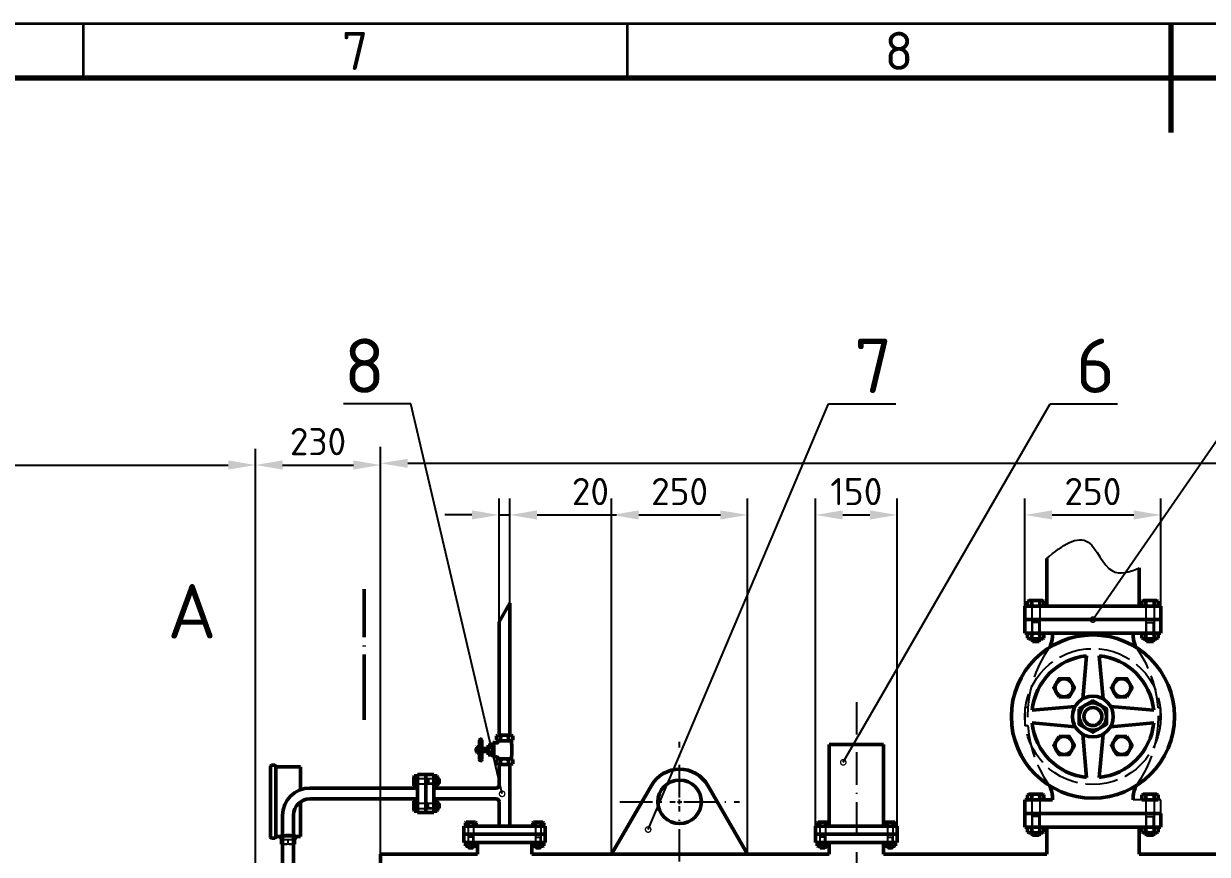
# Paper-space layout 'Layout1' of a CAD drawing. Header units: millimetres. Extents: x 198 to 1020, y 107 to 694.
# Drawn here: x 498.9 to 607.7, y 617.4 to 693.8 of the extents above; entities that cross this region are included whole.
import ezdxf
from ezdxf import colors
from ezdxf.entities.mleader import LeaderData, LeaderLine
from ezdxf.math import Vec2, Vec3

# ---------------------------------------------------------------- set-up
doc = ezdxf.new("R2010")
doc.units = ezdxf.units.MM
doc.header["$LTSCALE"] = 0.25
for name, pattern in [('ACAD_ISO02W100', [15, 12, -3]), ('ACAD_ISO04W100', [30, 24, -3, 0, -3]), ('ACAD_ISO10W100', [18, 12, -3, 0, -3])]:
    doc.linetypes.add(name, pattern=pattern)
for name, color, linetype, lineweight in [('CHU', 6, 'Continuous', 25), ('Chu cai', 90, 'Continuous', 25), ('Khung dam', 30, 'Continuous', 70), ('KHUNG MANH', 4, 'Continuous', 35), ('KICH THUOC', 1, 'Continuous', 25), ('manh', 130, 'Continuous', 25), ('NET 05', 130, 'Continuous', 50), ('NET CAT', 7, 'ACAD_ISO10W100', 50), ('NET DUT', 1, 'ACAD_ISO02W100', 25), ('NET MANH', 5, 'Continuous', 25), ('NET05', 7, 'Continuous', 50), ('TRUC', 3, 'ACAD_ISO10W100', 25)]:
    doc.layers.add(name, color=color, linetype=linetype, lineweight=lineweight)
doc.styles.add('ISO', font='isocpeur.ttf', dxfattribs={"height": 2.5})
doc.styles.add('style4', font='isocpeur.ttf', dxfattribs={"height": 5})
doc.dimstyles.new('DUONG KINH', dxfattribs={"dimtxt": 2.5, "dimasz": 2.5, "dimexe": 1.5, "dimexo": 0, "dimgap": 0.9, "dimtad": 1, "dimtoh": 1, "dimdec": 0, "dimlfac": 20, "dimzin": 0, "dimdsep": 46, "dimtxsty": 'ISO', "dimcen": 0.09, "dimadec": 0, "dimazin": 0, "dimtfac": 1, "dimtdec": 0, "dimtmove": 0, "dimatfit": 2, "dimfxl": 1, "dimtolj": 1, "dimtzin": 0, "dimarcsym": 0})

# ---------------------------------------------------------------- blocks, each defined once
blk = doc.blocks.new('*D454')
at = {"layer": 'KICH THUOC', "color": 0, "lineweight": -2, "transparency": 16777216}
for p, q in [((531.7, 617.4), (531.7, 654.85)), ((696.17, 614.47), (696.17, 654.85)), ((534.2, 653.35), (693.67, 653.35))]:
    blk.add_line(p, q, dxfattribs=at)
at = {"layer": 'KICH THUOC', "color": 0, "transparency": 16777216}
for points in [[(534.2, 653.76), (534.2, 652.93), (531.7, 653.35)], [(693.67, 653.76), (693.67, 652.93), (696.17, 653.35)]]:
    blk.add_solid(points, dxfattribs=at)
at = {"layer": 'KICH THUOC', "color": 0, "transparency": 16777216, "insert": (613.94, 655.5), "char_height": 2.5, "attachment_point": 5, "style": 'ISO'}
blk.add_mtext('\\A1;3289', dxfattribs=at)
blk = doc.blocks.new('*D455')
at = {"layer": 'KICH THUOC', "color": 0, "lineweight": -2, "transparency": 16777216}
for p, q in [((542.6, 638.76), (542.6, 650.1)), ((543.6, 640.5), (543.6, 650.1)), ((540.1, 648.6), (537.6, 648.6)), ((542.6, 648.6), (543.6, 648.6)), ((546.1, 648.6), (553.4, 648.6))]:
    blk.add_line(p, q, dxfattribs=at)
at = {"layer": 'KICH THUOC', "color": 0, "transparency": 16777216}
for points in [[(540.1, 649.02), (540.1, 648.18), (542.6, 648.6)], [(546.1, 649.02), (546.1, 648.18), (543.6, 648.6)]]:
    blk.add_solid(points, dxfattribs=at)
at = {"layer": 'KICH THUOC', "color": 0, "transparency": 16777216, "insert": (551, 650.75), "char_height": 2.5, "attachment_point": 5, "style": 'ISO'}
blk.add_mtext('\\A1;20', dxfattribs=at)
blk = doc.blocks.new('*D456')
at = {"layer": 'KICH THUOC', "color": 0, "lineweight": -2, "transparency": 16777216}
for p, q in [((552.95, 617.4), (552.95, 650.1)), ((565.45, 617.4), (565.45, 650.1)), ((555.45, 648.6), (562.95, 648.6))]:
    blk.add_line(p, q, dxfattribs=at)
at = {"layer": 'KICH THUOC', "color": 0, "transparency": 16777216}
for points in [[(555.45, 649.02), (555.45, 648.18), (552.95, 648.6)], [(562.95, 649.02), (562.95, 648.18), (565.45, 648.6)]]:
    blk.add_solid(points, dxfattribs=at)
at = {"layer": 'KICH THUOC', "color": 0, "transparency": 16777216, "insert": (559.2, 650.75), "char_height": 2.5, "attachment_point": 5, "style": 'ISO'}
blk.add_mtext('\\A1;250', dxfattribs=at)
blk = doc.blocks.new('*D457')
at = {"layer": 'KICH THUOC', "color": 0, "lineweight": -2, "transparency": 16777216}
for p, q in [((590.95, 640.23), (590.95, 650.1)), ((603.45, 640.23), (603.45, 650.1)), ((593.45, 648.6), (600.95, 648.6))]:
    blk.add_line(p, q, dxfattribs=at)
at = {"layer": 'KICH THUOC', "color": 0, "transparency": 16777216}
for points in [[(593.45, 649.02), (593.45, 648.18), (590.95, 648.6)], [(600.95, 649.02), (600.95, 648.18), (603.45, 648.6)]]:
    blk.add_solid(points, dxfattribs=at)
at = {"layer": 'KICH THUOC', "color": 0, "transparency": 16777216, "insert": (597.2, 650.75), "char_height": 2.5, "attachment_point": 5, "style": 'ISO'}
blk.add_mtext('\\A1;250', dxfattribs=at)
blk = doc.blocks.new('*D467')
at = {"layer": 'KICH THUOC', "color": 0, "lineweight": -2, "transparency": 16777216}
for p, q in [((520.2, 592.4), (520.2, 654.69)), ((531.7, 617.4), (531.7, 654.69)), ((522.7, 653.19), (529.2, 653.19))]:
    blk.add_line(p, q, dxfattribs=at)
at = {"layer": 'KICH THUOC', "color": 0, "transparency": 16777216}
for points in [[(522.7, 653.61), (522.7, 652.77), (520.2, 653.19)], [(529.2, 653.61), (529.2, 652.77), (531.7, 653.19)]]:
    blk.add_solid(points, dxfattribs=at)
at = {"layer": 'KICH THUOC', "color": 0, "transparency": 16777216, "insert": (525.95, 655.34), "char_height": 2.5, "attachment_point": 5, "style": 'ISO'}
blk.add_mtext('\\A1;230', dxfattribs=at)
blk = doc.blocks.new('*D468')
at = {"layer": 'KICH THUOC', "color": 0, "lineweight": -2, "transparency": 16777216}
for p, q in [((463.28, 562.32), (463.28, 654.69)), ((520.2, 639.58), (520.2, 654.69)), ((465.78, 653.19), (517.7, 653.19)), ((520.2, 592.4), (520.2, 639.45))]:
    blk.add_line(p, q, dxfattribs=at)
at = {"layer": 'KICH THUOC', "color": 0, "transparency": 16777216}
for points in [[(465.78, 653.61), (465.78, 652.77), (463.28, 653.19)], [(517.7, 653.61), (517.7, 652.77), (520.2, 653.19)]]:
    blk.add_solid(points, dxfattribs=at)
at = {"layer": 'KICH THUOC', "color": 0, "transparency": 16777216, "insert": (491.74, 655.34), "char_height": 2.5, "attachment_point": 5, "style": 'ISO'}
blk.add_mtext('\\A1;1138', dxfattribs=at)
blk = doc.blocks.new('*D483')
at = {"layer": 'KICH THUOC', "color": 0, "lineweight": -2, "transparency": 16777216}
for p, q in [((571.7, 620), (571.7, 650.1)), ((579.2, 620), (579.2, 650.1)), ((574.2, 648.6), (576.7, 648.6))]:
    blk.add_line(p, q, dxfattribs=at)
at = {"layer": 'KICH THUOC', "color": 0, "transparency": 16777216}
for points in [[(574.2, 649.02), (574.2, 648.18), (571.7, 648.6)], [(576.7, 649.02), (576.7, 648.18), (579.2, 648.6)]]:
    blk.add_solid(points, dxfattribs=at)
at = {"layer": 'KICH THUOC', "color": 0, "transparency": 16777216, "insert": (575.45, 650.75), "char_height": 2.5, "attachment_point": 5, "style": 'ISO'}
blk.add_mtext('\\A1;150', dxfattribs=at)
blk = doc.blocks.new('_DotSmall')
at = {"color": 0, "linetype": 'ByBlock', "const_width": 0.5}
blk.add_lwpolyline([(-0.0625, 0, 1), (0.0625, 0, 1)], format="xyb", close=True, dxfattribs=at)
blk = doc.blocks.new('*U223')
at = {"layer": 'Chu cai', "color": 0, "linetype": 'ACAD_ISO10W100', "transparency": 16777216}
for p, q in [((0, 0.4), (0, 5.5)), ((-5.5, 0), (-0.4, 0)), ((0.4, 0), (5.5, 0)), ((0, -5.5), (0, -0.4))]:
    blk.add_line(p, q, dxfattribs=at)
at = {"layer": 'Chu cai', "color": 0, "linetype": 'Continuous', "transparency": 16777216}
for p, q in [((-0.2, 0), (0.2, 0)), ((0, -0.2), (0, 0.2))]:
    blk.add_line(p, q, dxfattribs=at)

psp = doc.layouts.get("Layout1")

# ---------------------------------------------------------------- linework, layer by layer
for p, q in [((603.45122, 622.40017), (600.9183, 622.40017)), ((603.45122, 621.15017), (603.45122, 622.40017))]:
    psp.add_line(p, q)
at = {"layer": 'Khung dam'}
for p, q in [((604.36311, 693.7584), (604.36311, 683.7584)), ((1014.86311, 688.7584), (203.86311, 688.7584))]:
    psp.add_line(p, q, dxfattribs=at)
at = {"layer": 'KHUNG MANH'}
for p, q in [((1019.86311, 693.7584), (198.86311, 693.7584)), ((504.36311, 693.7584), (504.36311, 688.7584)), ((554.36311, 693.7584), (554.36311, 688.7584))]:
    psp.add_line(p, q, dxfattribs=at)
at = {"layer": 'manh'}
for p, q in [((591.63247, 636.97888), (591.63247, 637.20388)), ((592.26997, 636.97888), (592.26997, 637.20388)), ((602.13247, 636.97888), (602.13247, 637.20388)), ((602.76997, 636.97888), (602.76997, 637.20388)), ((540.48292, 627.12143), (540.56623, 627.12143)), ((540.48292, 626.88537), (540.56623, 626.88537)), ((537.10135, 624.3334), (536.95135, 624.3334)), ((537.10135, 623.9084), (536.95135, 623.9084)), ((537.10135, 622.0834), (536.95135, 622.0834)), ((537.10135, 621.6584), (536.95135, 621.6584)), ((591.63247, 619.15438), (591.63247, 619.37938)), ((592.26997, 619.15438), (592.26997, 619.37938)), ((602.13247, 619.15438), (602.13247, 619.37938)), ((602.76997, 619.15438), (602.76997, 619.37938)), ((539.78885, 617.9959), (539.78885, 618.1459)), ((540.21385, 617.9959), (540.21385, 618.1459)), ((545.98885, 617.9959), (545.98885, 618.1459)), ((546.41385, 617.9959), (546.41385, 618.1459)), ((572.13872, 617.9959), (572.13872, 618.1459)), ((572.56372, 617.9959), (572.56372, 618.1459)), ((578.33872, 617.9959), (578.33872, 618.1459)), ((578.76372, 617.9959), (578.76372, 618.1459))]:
    psp.add_line(p, q, dxfattribs=at)
at = {"layer": 'NET 05'}
for p, q in [((592.95122, 640.22888), (592.95122, 644.60219)), ((601.45122, 640.22888), (601.45122, 643.73557)), ((543.60135, 640.4959), (542.60135, 638.76385)), ((543.60135, 628.3534), (543.60135, 640.4959)), ((590.95122, 640.22888), (590.95122, 638.97888)), ((603.45122, 640.22888), (590.95122, 640.22888)), ((591.20122, 640.68532), (591.31266, 640.74966)), ((591.20122, 640.68532), (591.20122, 640.22466)), ((591.20122, 640.22466), (592.70122, 640.22466)), ((592.58978, 640.74966), (591.31266, 640.74966)), ((591.57622, 640.68532), (591.57622, 640.22466)), ((592.32622, 640.68532), (592.32622, 640.22466)), ((592.70122, 640.68532), (592.58978, 640.74966)), ((592.70122, 640.22466), (592.70122, 640.68532)), ((601.70122, 640.68532), (601.81266, 640.74966)), ((601.70122, 640.22466), (601.70122, 640.68532)), ((603.20122, 640.22466), (601.70122, 640.22466)), ((601.81266, 640.74966), (603.08978, 640.74966)), ((602.07622, 640.68532), (602.07622, 640.22466)), ((602.82622, 640.68532), (602.82622, 640.22466)), ((603.20122, 640.68532), (603.08978, 640.74966)), ((603.20122, 640.68532), (603.20122, 640.22466)), ((603.45122, 638.97888), (603.45122, 640.22888)), ((590.95122, 638.97888), (603.45122, 638.98309)), ((590.95122, 637.72888), (590.95122, 638.97888)), ((603.45122, 638.98309), (603.45122, 637.73309)), ((542.60135, 628.3534), (542.60135, 638.76385)), ((593.48415, 637.73309), (590.95122, 637.73309)), ((591.20122, 637.66454), (591.31266, 637.72888)), ((591.20122, 637.66454), (591.20122, 637.26822)), ((591.20122, 637.26822), (591.31266, 637.20388)), ((592.58978, 637.72888), (591.31266, 637.72888)), ((592.58978, 637.20388), (591.31266, 637.20388)), ((592.32622, 637.20388), (591.31266, 637.20388)), ((591.57622, 637.66454), (591.57622, 637.26822)), ((591.57622, 637.66454), (591.57622, 637.26822)), ((591.57622, 637.20388), (591.57622, 637.09138)), ((592.32622, 637.09138), (591.57622, 637.09138)), ((591.63247, 636.97888), (591.57622, 637.09138)), ((592.26997, 636.97888), (591.63247, 636.97888)), ((592.32622, 637.09138), (592.26997, 636.97888)), ((592.32622, 637.66454), (592.32622, 637.26822)), ((592.32622, 637.66454), (592.32622, 637.26822)), ((592.32622, 637.20388), (592.32622, 637.09138)), ((592.58978, 637.20388), (592.51372, 637.20388)), ((592.70122, 637.66454), (592.58978, 637.72888)), ((592.70122, 637.26822), (592.58978, 637.20388)), ((592.70122, 637.26822), (592.70122, 637.66454)), ((593.48415, 637.73309), (593.48415, 637.41313)), ((593.48415, 637.73309), (600.9183, 637.73309)), ((600.9183, 637.73309), (600.9183, 637.41313)), ((603.45122, 637.73309), (600.9183, 637.73309)), ((601.70122, 637.66454), (601.81266, 637.72888)), ((601.70122, 637.26822), (601.70122, 637.66454)), ((601.70122, 637.26822), (601.81266, 637.20388)), ((601.81266, 637.72888), (603.08978, 637.72888)), ((601.81266, 637.20388), (603.08978, 637.20388)), ((601.81266, 637.20388), (601.88872, 637.20388)), ((602.07622, 637.66454), (602.07622, 637.26822)), ((602.07622, 637.66454), (602.07622, 637.26822)), ((602.07622, 637.20388), (602.07622, 637.09138)), ((602.07622, 637.20388), (603.08978, 637.20388)), ((602.07622, 637.09138), (602.82622, 637.09138)), ((602.07622, 637.09138), (602.13247, 636.97888)), ((602.13247, 636.97888), (602.76997, 636.97888)), ((602.76997, 636.97888), (602.82622, 637.09138)), ((602.82622, 637.66454), (602.82622, 637.26822)), ((602.82622, 637.66454), (602.82622, 637.26822)), ((602.82622, 637.20388), (602.82622, 637.09138)), ((603.20122, 637.66454), (603.08978, 637.72888)), ((603.20122, 637.26822), (603.08978, 637.20388)), ((603.20122, 637.66454), (603.20122, 637.26822)), ((596.26372, 631.69043), (596.61107, 635.66059)), ((598.13872, 631.69043), (597.79138, 635.66059)), ((595.57743, 631.00413), (591.60727, 630.65679)), ((598.82502, 631.00413), (602.79518, 630.65679)), ((595.57743, 629.12913), (591.60727, 629.47647)), ((598.82502, 629.12913), (602.79518, 629.47647)), ((596.26372, 628.44283), (596.61107, 624.47267)), ((598.13872, 628.44283), (597.79138, 624.47267)), ((540.52457, 627.14226), (540.48292, 627.12143)), ((540.48292, 627.12143), (540.48292, 626.88537)), ((540.48292, 626.88537), (540.52457, 626.86454)), ((540.56623, 627.14226), (540.52457, 627.14226)), ((540.52457, 627.14226), (540.52457, 626.86454)), ((540.59005, 627.28111), (540.56623, 627.23985)), ((540.56623, 627.23985), (540.56623, 626.76695)), ((540.56623, 627.23985), (540.56623, 627.21168)), ((540.56623, 627.14226), (540.56623, 626.76695)), ((540.59005, 627.28111), (540.73681, 627.28111)), ((540.73681, 627.14226), (540.59005, 627.14226)), ((540.73681, 627.14226), (540.59005, 627.14226)), ((540.73681, 627.28111), (540.76063, 627.23985)), ((540.79797, 627.3469), (540.76063, 627.3469)), ((540.76063, 626.6599), (540.76063, 627.3469)), ((540.76063, 627.23985), (540.76063, 626.76695)), ((540.79797, 627.89886), (540.79797, 626.10794)), ((541.00705, 626.10794), (541.00705, 627.89886)), ((541.00705, 627.14226), (541.59327, 627.14226)), ((541.59327, 626.55536), (541.59327, 627.45144)), ((541.59327, 627.45144), (542.04131, 627.45144)), ((541.59327, 627.22742), (542.04131, 627.22742)), ((542.49402, 627.8284), (542.49402, 627.71416)), ((577.95122, 627.4959), (572.95122, 627.4959)), ((572.95122, 627.4959), (572.95122, 619.9959)), ((577.95122, 619.9959), (577.95122, 627.4959)), ((540.56623, 626.86454), (540.52457, 626.86454)), ((540.59005, 626.72568), (540.56623, 626.76695)), ((540.73681, 626.86454), (540.59005, 626.86454)), ((540.73681, 626.86454), (540.59005, 626.86454)), ((540.73681, 626.72568), (540.59005, 626.72568)), ((540.73681, 626.72568), (540.76063, 626.76695)), ((540.79797, 626.6599), (540.76063, 626.6599)), ((541.00705, 626.86454), (541.59327, 626.86454)), ((541.59327, 626.77938), (542.04131, 626.77938)), ((541.59327, 626.55536), (542.04131, 626.55536)), ((542.49402, 626.1784), (542.49402, 626.29263)), ((521.57622, 618.99691), (521.57622, 625.49691)), ((521.67622, 625.59691), (521.97622, 625.59691)), ((522.07622, 618.99691), (522.07622, 625.49691)), ((524.32622, 625.44691), (522.07622, 625.44691)), ((524.32622, 623.33777), (524.32622, 625.44691)), ((536.60135, 624.7459), (535.10135, 624.7459)), ((535.10135, 624.7459), (535.10135, 621.2459)), ((535.85135, 621.2459), (535.85135, 624.7459)), ((536.60135, 621.2459), (536.60135, 624.7459)), ((542.60135, 623.7459), (542.60135, 625.6534)), ((543.60135, 619.9959), (543.60135, 625.6534)), ((534.79424, 624.6209), (534.75135, 624.54661)), ((534.75135, 624.54661), (534.75135, 623.69519)), ((534.79424, 623.6209), (534.75135, 623.69519)), ((535.10135, 624.6209), (534.79424, 624.6209)), ((534.79424, 624.3709), (535.10135, 624.3709)), ((534.79424, 623.8709), (535.10135, 623.8709)), ((534.79424, 623.6209), (535.10135, 623.6209)), ((535.10135, 623.6209), (535.10135, 624.6209)), ((536.64424, 624.6209), (536.60135, 624.54661)), ((536.60135, 624.54661), (536.60135, 623.69519)), ((536.64424, 623.6209), (536.60135, 623.69519)), ((536.90846, 624.6209), (536.64424, 624.6209)), ((536.64424, 624.3709), (536.90846, 624.3709)), ((536.64424, 623.8709), (536.90846, 623.8709)), ((536.64424, 623.6209), (536.90846, 623.6209)), ((536.90846, 624.6209), (536.95135, 624.54661)), ((536.90846, 623.6209), (536.95135, 623.69519)), ((536.95135, 624.54661), (536.95135, 623.69519)), ((536.95135, 624.54661), (536.95135, 624.4959)), ((536.95135, 624.3709), (537.02635, 624.3709)), ((536.95135, 624.3334), (536.95135, 623.69519)), ((536.95135, 623.8709), (537.02635, 623.8709)), ((537.02635, 624.3709), (537.02635, 623.8709)), ((537.02635, 624.3709), (537.10135, 624.3334)), ((537.10135, 623.9084), (537.02635, 623.8709)), ((537.10135, 624.3334), (537.10135, 623.9084)), ((552.95122, 617.40438), (556.60315, 623.7297)), ((565.45122, 617.40438), (561.7993, 623.7297)), ((535.10135, 623.4959), (525.20122, 623.4959)), ((542.35135, 623.4959), (536.60135, 623.4959)), ((591.20122, 622.86083), (591.31266, 622.92517)), ((591.20122, 622.86083), (591.20122, 622.40017)), ((592.58978, 622.92517), (591.31266, 622.92517)), ((591.57622, 622.86083), (591.57622, 622.40017)), ((592.32622, 622.86083), (592.32622, 622.40017)), ((592.70122, 622.86083), (592.58978, 622.92517)), ((592.70122, 622.40017), (592.70122, 622.86083)), ((593.48415, 622.40017), (593.48415, 622.72013)), ((600.9183, 622.40017), (600.9183, 622.72013)), ((601.70122, 622.86083), (601.81266, 622.92517)), ((601.70122, 622.40017), (601.70122, 622.86083)), ((601.81266, 622.92517), (603.08978, 622.92517)), ((602.07622, 622.86083), (602.07622, 622.40017)), ((602.82622, 622.86083), (602.82622, 622.40017)), ((603.20122, 622.86083), (603.08978, 622.92517)), ((603.20122, 622.86083), (603.20122, 622.40017)), ((524.32622, 619.04691), (524.32622, 622.21425)), ((535.10135, 622.4959), (525.20122, 622.4959)), ((534.79424, 622.3709), (534.75135, 622.29661)), ((534.75135, 621.44519), (534.75135, 622.29661)), ((534.79424, 621.3709), (534.75135, 621.44519)), ((534.79424, 622.3709), (535.10135, 622.3709)), ((534.79424, 622.1209), (535.10135, 622.1209)), ((534.79424, 621.6209), (535.10135, 621.6209)), ((535.10135, 622.3709), (535.10135, 621.3709)), ((542.35135, 622.4959), (536.60135, 622.4959)), ((536.64424, 622.3709), (536.60135, 622.29661)), ((536.60135, 621.44519), (536.60135, 622.29661)), ((536.64424, 621.3709), (536.60135, 621.44519)), ((536.64424, 622.3709), (536.90846, 622.3709)), ((536.64424, 622.1209), (536.90846, 622.1209)), ((536.64424, 621.6209), (536.90846, 621.6209)), ((536.90846, 622.3709), (536.95135, 622.29661)), ((536.90846, 621.3709), (536.95135, 621.44519)), ((536.95135, 621.44519), (536.95135, 622.29661)), ((536.95135, 621.6584), (536.95135, 622.29661)), ((536.95135, 622.1209), (537.02635, 622.1209)), ((536.95135, 621.6209), (537.02635, 621.6209)), ((536.95135, 621.44519), (536.95135, 621.4959)), ((537.02635, 621.6209), (537.02635, 622.1209)), ((537.10135, 622.0834), (537.02635, 622.1209)), ((537.02635, 621.6209), (537.10135, 621.6584)), ((537.10135, 621.6584), (537.10135, 622.0834)), ((542.60135, 622.2459), (542.60135, 619.9959)), ((590.95122, 622.40438), (590.95122, 621.15438)), ((593.48415, 622.40017), (590.95122, 622.40017)), ((591.20122, 622.40017), (592.70122, 622.40017)), ((603.20122, 622.40017), (601.70122, 622.40017)), ((522.70122, 620.9959), (522.70122, 594.44035)), ((523.70122, 620.9959), (523.70122, 594.44035)), ((535.10135, 621.3709), (534.79424, 621.3709)), ((535.10135, 621.2459), (536.60135, 621.2459)), ((536.90846, 621.3709), (536.64424, 621.3709)), ((590.95122, 619.90438), (590.95122, 621.15438)), ((603.45122, 621.15438), (590.95122, 621.15438)), ((603.45122, 621.15438), (603.45122, 619.90438)), ((539.35135, 619.9959), (546.85135, 619.9959)), ((539.35135, 618.4959), (539.35135, 619.9959)), ((539.50135, 620.30301), (539.57564, 620.3459)), ((539.50135, 620.30301), (539.50135, 619.9959)), ((539.50135, 619.9959), (540.50135, 619.9959)), ((540.42706, 620.3459), (539.57564, 620.3459)), ((539.75135, 620.30301), (539.75135, 619.9959)), ((540.25135, 620.30301), (540.25135, 619.9959)), ((540.50135, 620.30301), (540.42706, 620.3459)), ((540.50135, 619.9959), (540.50135, 620.30301)), ((545.70135, 620.30301), (545.77564, 620.3459)), ((545.70135, 619.9959), (545.70135, 620.30301)), ((546.70135, 619.9959), (545.70135, 619.9959)), ((545.77564, 620.3459), (546.62706, 620.3459)), ((545.95135, 620.30301), (545.95135, 619.9959)), ((546.45135, 620.30301), (546.45135, 619.9959)), ((546.70135, 620.30301), (546.62706, 620.3459)), ((546.70135, 620.30301), (546.70135, 619.9959)), ((546.85135, 618.4959), (546.85135, 619.9959)), ((571.70122, 619.9959), (579.20122, 619.9959)), ((571.70122, 618.4959), (571.70122, 619.9959)), ((571.85122, 620.30301), (571.92552, 620.3459)), ((571.85122, 620.30301), (571.85122, 619.9959)), ((571.85122, 619.9959), (572.85122, 619.9959)), ((572.77693, 620.3459), (571.92552, 620.3459)), ((572.10122, 620.30301), (572.10122, 619.9959)), ((572.60122, 620.30301), (572.60122, 619.9959)), ((572.85122, 620.30301), (572.77693, 620.3459)), ((572.85122, 619.9959), (572.85122, 620.30301)), ((578.05122, 620.30301), (578.12552, 620.3459)), ((578.05122, 619.9959), (578.05122, 620.30301)), ((579.05122, 619.9959), (578.05122, 619.9959)), ((578.12552, 620.3459), (578.97693, 620.3459)), ((578.30122, 620.30301), (578.30122, 619.9959)), ((578.80122, 620.30301), (578.80122, 619.9959)), ((579.05122, 620.30301), (578.97693, 620.3459)), ((579.05122, 620.30301), (579.05122, 619.9959)), ((579.20122, 618.4959), (579.20122, 619.9959)), ((603.45122, 619.90438), (590.95122, 619.90438)), ((591.20122, 619.84004), (591.31266, 619.90438)), ((591.20122, 619.84004), (591.20122, 619.44372)), ((591.20122, 619.44372), (591.31266, 619.37938)), ((592.58978, 619.90438), (591.31266, 619.90438)), ((592.58978, 619.37938), (591.31266, 619.37938)), ((592.32622, 619.37938), (591.31266, 619.37938)), ((591.57622, 619.84004), (591.57622, 619.44372)), ((591.57622, 619.84004), (591.57622, 619.44372)), ((591.57622, 619.37938), (591.57622, 619.26688)), ((592.32622, 619.26688), (591.57622, 619.26688)), ((591.63247, 619.15438), (591.57622, 619.26688)), ((592.32622, 619.26688), (592.26997, 619.15438)), ((592.32622, 619.84004), (592.32622, 619.44372)), ((592.32622, 619.84004), (592.32622, 619.44372)), ((592.32622, 619.37938), (592.32622, 619.26688)), ((592.58978, 619.37938), (592.51372, 619.37938)), ((592.70122, 619.84004), (592.58978, 619.90438)), ((592.70122, 619.44372), (592.58978, 619.37938)), ((592.70122, 619.44372), (592.70122, 619.84004)), ((592.95122, 619.90438), (592.95122, 617.40438)), ((601.45122, 619.90438), (601.45122, 617.40438)), ((601.70122, 619.84004), (601.81266, 619.90438)), ((601.70122, 619.44372), (601.70122, 619.84004)), ((601.70122, 619.44372), (601.81266, 619.37938)), ((601.81266, 619.90438), (603.08978, 619.90438)), ((601.81266, 619.37938), (603.08978, 619.37938)), ((601.81266, 619.37938), (601.88872, 619.37938)), ((602.07622, 619.84004), (602.07622, 619.44372)), ((602.07622, 619.84004), (602.07622, 619.44372)), ((602.07622, 619.37938), (602.07622, 619.26688)), ((602.07622, 619.37938), (603.08978, 619.37938)), ((602.07622, 619.26688), (602.82622, 619.26688)), ((602.07622, 619.26688), (602.13247, 619.15438)), ((602.76997, 619.15438), (602.82622, 619.26688)), ((602.82622, 619.84004), (602.82622, 619.44372)), ((602.82622, 619.84004), (602.82622, 619.44372)), ((602.82622, 619.37938), (602.82622, 619.26688)), ((603.20122, 619.84004), (603.08978, 619.90438)), ((603.20122, 619.44372), (603.08978, 619.37938)), ((603.20122, 619.84004), (603.20122, 619.44372)), ((521.67622, 618.89691), (521.97622, 618.89691)), ((522.70122, 619.04691), (522.07622, 619.04691)), ((522.60122, 618.74691), (522.42802, 619.04691)), ((522.60122, 618.32691), (522.60122, 618.74691)), ((522.70122, 618.74691), (522.60122, 618.74691)), ((522.70122, 618.32691), (522.60122, 618.32691)), ((524.32622, 619.04691), (523.70122, 619.04691)), ((523.80122, 618.74691), (523.70122, 618.74691)), ((523.80122, 618.32691), (523.70122, 618.32691)), ((523.80122, 618.74691), (523.97443, 619.04691)), ((523.80122, 618.32691), (523.80122, 618.74691)), ((539.35135, 619.2459), (546.85135, 619.2459)), ((539.35135, 618.4959), (546.85135, 618.4959)), ((539.50135, 618.45301), (539.57564, 618.4959)), ((539.50135, 618.45301), (539.50135, 618.18879)), ((539.50135, 618.18879), (539.57564, 618.1459)), ((540.42706, 618.4959), (539.57564, 618.4959)), ((539.75135, 618.45301), (539.75135, 618.18879)), ((540.25135, 618.45301), (540.25135, 618.18879)), ((540.50135, 618.45301), (540.42706, 618.4959)), ((540.50135, 618.18879), (540.42706, 618.1459)), ((540.50135, 618.18879), (540.50135, 618.45301)), ((540.60135, 618.4959), (540.60135, 617.40438)), ((545.60135, 618.4959), (545.60135, 617.40438)), ((545.70135, 618.45301), (545.77564, 618.4959)), ((545.70135, 618.18879), (545.70135, 618.45301)), ((545.70135, 618.18879), (545.77564, 618.1459)), ((545.77564, 618.4959), (546.62706, 618.4959)), ((545.95135, 618.45301), (545.95135, 618.18879)), ((546.45135, 618.45301), (546.45135, 618.18879)), ((546.70135, 618.45301), (546.62706, 618.4959)), ((546.70135, 618.18879), (546.62706, 618.1459)), ((546.70135, 618.45301), (546.70135, 618.18879)), ((571.70122, 619.2459), (579.20122, 619.2459)), ((571.70122, 618.4959), (579.20122, 618.4959)), ((571.85122, 618.45301), (571.92552, 618.4959)), ((571.85122, 618.45301), (571.85122, 618.18879)), ((571.85122, 618.18879), (571.92552, 618.1459)), ((572.77693, 618.4959), (571.92552, 618.4959)), ((572.10122, 618.45301), (572.10122, 618.18879)), ((572.60122, 618.45301), (572.60122, 618.18879)), ((572.85122, 618.45301), (572.77693, 618.4959)), ((572.85122, 618.18879), (572.77693, 618.1459)), ((572.85122, 618.18879), (572.85122, 618.45301)), ((572.95122, 618.4959), (572.95122, 617.40438)), ((577.95122, 617.40438), (577.95122, 618.4959)), ((578.05122, 618.45301), (578.12552, 618.4959)), ((578.05122, 618.18879), (578.05122, 618.45301)), ((578.05122, 618.18879), (578.12552, 618.1459)), ((578.12552, 618.4959), (578.97693, 618.4959)), ((578.30122, 618.45301), (578.30122, 618.18879)), ((578.80122, 618.45301), (578.80122, 618.18879)), ((579.05122, 618.45301), (578.97693, 618.4959)), ((579.05122, 618.18879), (578.97693, 618.1459)), ((579.05122, 618.45301), (579.05122, 618.18879)), ((592.26997, 619.15438), (591.63247, 619.15438)), ((602.13247, 619.15438), (602.76997, 619.15438)), ((540.60135, 617.40438), (531.70122, 617.40438)), ((531.70122, 617.40438), (531.70122, 527.40438)), ((540.42706, 618.1459), (539.57564, 618.1459)), ((540.21385, 618.1459), (539.57564, 618.1459)), ((539.75135, 618.1459), (539.75135, 618.0709)), ((540.25135, 618.0709), (539.75135, 618.0709)), ((539.78885, 617.9959), (539.75135, 618.0709)), ((540.21385, 617.9959), (539.78885, 617.9959)), ((540.25135, 618.0709), (540.21385, 617.9959)), ((540.25135, 618.1459), (540.25135, 618.0709)), ((540.42706, 618.1459), (540.37635, 618.1459)), ((572.95122, 617.40438), (545.60135, 617.40438)), ((545.77564, 618.1459), (546.62706, 618.1459)), ((545.77564, 618.1459), (545.82635, 618.1459)), ((545.95135, 618.1459), (545.95135, 618.0709)), ((545.95135, 618.0709), (546.45135, 618.0709)), ((545.95135, 618.0709), (545.98885, 617.9959)), ((545.98885, 618.1459), (546.62706, 618.1459)), ((545.98885, 617.9959), (546.41385, 617.9959)), ((546.41385, 617.9959), (546.45135, 618.0709)), ((546.45135, 618.1459), (546.45135, 618.0709)), ((572.77693, 618.1459), (571.92552, 618.1459)), ((572.56372, 618.1459), (571.92552, 618.1459)), ((572.10122, 618.1459), (572.10122, 618.0709)), ((572.60122, 618.0709), (572.10122, 618.0709)), ((572.13872, 617.9959), (572.10122, 618.0709)), ((572.56372, 617.9959), (572.13872, 617.9959)), ((572.60122, 618.0709), (572.56372, 617.9959)), ((572.60122, 618.1459), (572.60122, 618.0709)), ((572.77693, 618.1459), (572.72622, 618.1459)), ((577.95122, 617.40438), (592.95122, 617.40438)), ((578.12552, 618.1459), (578.97693, 618.1459)), ((578.12552, 618.1459), (578.17622, 618.1459)), ((578.30122, 618.1459), (578.30122, 618.0709)), ((578.30122, 618.0709), (578.80122, 618.0709)), ((578.30122, 618.0709), (578.33872, 617.9959)), ((578.33872, 618.1459), (578.97693, 618.1459)), ((578.33872, 617.9959), (578.76372, 617.9959)), ((578.76372, 617.9959), (578.80122, 618.0709)), ((578.80122, 618.1459), (578.80122, 618.0709)), ((601.45122, 617.40438), (616.45122, 617.40438))]:
    psp.add_line(p, q, dxfattribs=at)
psp.add_lwpolyline([(530.20122, 639.51296, 0, 1.875, 0), (526.45122, 639.51296, 0, 0, 0), (516.70122, 639.51296, 0, 0, 0)], format="xyseb", dxfattribs=at)
for points in [[(594.07326, 631.89328), (593.59695, 632.71828), (594.07326, 633.54328), (595.02589, 633.54328), (595.5022, 632.71828), (595.02589, 631.89328)], [(600.32919, 631.89328), (600.8055, 632.71828), (600.32919, 633.54328), (599.37656, 633.54328), (598.90025, 632.71828), (599.37656, 631.89328)], [(595.95122, 630.78832), (595.95122, 629.34494), (597.20122, 628.62325), (598.45122, 629.34494), (598.45122, 630.78832), (597.20122, 631.51001)], [(594.07326, 628.23998), (593.59695, 627.41498), (594.07326, 626.58998), (595.02589, 626.58998), (595.5022, 627.41498), (595.02589, 628.23998)], [(600.32919, 628.23998), (600.8055, 627.41498), (600.32919, 626.58998), (599.37656, 626.58998), (598.90025, 627.41498), (599.37656, 628.23998)]]:
    psp.add_lwpolyline(points, close=True, dxfattribs=at)
for centre, radius in [((597.20122, 630.06663), 7.5), ((594.54957, 632.71828), 0.82815), ((599.85287, 632.71828), 0.82815), ((597.20122, 630.06663), 1.875), ((597.20122, 630.06663), 1.25), ((597.20122, 630.06663), 0.825), ((594.54957, 627.41498), 0.82815), ((599.85287, 627.41498), 0.82815), ((559.20122, 622.2297), 2)]:
    psp.add_circle(centre, radius, dxfattribs=at)
for centre, radius, start, end in [((591.38872, 640.44429), 0.30538, 52.1211205, 90), ((591.95122, 639.62466), 1.125, 70.5287794, 109.4712206), ((592.51372, 640.44429), 0.30538, 90, 127.8788795), ((601.88872, 640.44429), 0.30538, 52.1211205, 90), ((602.45122, 639.62466), 1.125, 70.5287794, 109.4712206), ((603.01372, 640.44429), 0.30538, 90, 127.8788795), ((591.38872, 637.4235), 0.30538, 52.1211205, 90), ((591.38872, 637.50926), 0.30538, 270, 307.8788795), ((591.95122, 636.60388), 1.125, 70.5287794, 109.4712206), ((591.95122, 638.32888), 1.125, 250.5287794, 289.4712206), ((592.51372, 637.4235), 0.30538, 90, 127.8788795), ((592.51372, 637.50926), 0.30538, 232.1211205, 270), ((591.62561, 637.41313), 1.85854, 326.9581845, 0), ((602.77683, 637.41313), 1.85854, 180, 213.0418155), ((601.88872, 637.4235), 0.30538, 52.1211205, 90), ((601.88872, 637.50926), 0.30538, 270, 307.8788795), ((602.45122, 636.60388), 1.125, 70.5287794, 109.4712206), ((602.45122, 638.32888), 1.125, 250.5287794, 289.4712206), ((603.01372, 637.4235), 0.30538, 90, 127.8788795), ((603.01372, 637.50926), 0.30538, 232.1211205, 270), ((597.20122, 630.06663), 5.625, 96.0223646, 173.9776354), ((597.20122, 630.06663), 5.625, 6.0223646, 83.9776354), ((597.20122, 630.06663), 5.625, 186.0223646, 263.9776354), ((597.20122, 630.06663), 5.625, 276.0223646, 353.9776354), ((540.90251, 627.89886), 0.10454, 0, 180), ((540.67931, 627.21168), 0.11308, 180, 217.8788795), ((540.9828, 627.0034), 0.41657, 160.5287794, 199.4712206), ((540.64755, 627.21168), 0.11308, 322.1211205, 0), ((540.34406, 627.0034), 0.41657, 340.5287794, 19.4712206), ((540.67931, 626.79511), 0.11308, 142.1211205, 180), ((540.64755, 626.79511), 0.11308, 0, 37.8788795), ((540.90251, 626.10794), 0.10454, 180, 0), ((521.67622, 625.49691), 0.1, 90, 180), ((521.97622, 625.49691), 0.1, 0, 90), ((559.20122, 622.2297), 3, 30, 150), ((534.95494, 624.4959), 0.20358, 180, 217.8788795), ((535.50135, 624.1209), 0.75, 160.5287794, 199.4712206), ((534.95494, 623.7459), 0.20358, 142.1211205, 180), ((536.80494, 624.4959), 0.20358, 180, 217.8788795), ((537.35135, 624.1209), 0.75, 160.5287794, 199.4712206), ((536.80494, 623.7459), 0.20358, 142.1211205, 180), ((536.74777, 624.4959), 0.20358, 322.1211205, 0), ((536.20135, 624.1209), 0.75, 340.5287794, 19.4712206), ((536.74777, 623.7459), 0.20358, 0, 37.8788795), ((542.35135, 623.7459), 0.25, 270, 0), ((591.62561, 622.72013), 1.85854, 0, 33.0418155), ((602.77683, 622.72013), 1.85854, 146.9581845, 180), ((525.20122, 620.9959), 2.5, 90, 180), ((591.38872, 622.61979), 0.30538, 52.1211205, 90), ((591.95122, 621.80017), 1.125, 70.5287794, 109.4712206), ((592.51372, 622.61979), 0.30538, 90, 127.8788795), ((601.88872, 622.61979), 0.30538, 52.1211205, 90), ((602.45122, 621.80017), 1.125, 70.5287794, 109.4712206), ((603.01372, 622.61979), 0.30538, 90, 127.8788795), ((525.20122, 620.9959), 1.5, 90, 180), ((534.95494, 622.2459), 0.20358, 180, 217.8788795), ((535.50135, 621.8709), 0.75, 160.5287794, 199.4712206), ((534.95494, 621.4959), 0.20358, 142.1211205, 180), ((536.80494, 622.2459), 0.20358, 180, 217.8788795), ((537.35135, 621.8709), 0.75, 160.5287794, 199.4712206), ((536.80494, 621.4959), 0.20358, 142.1211205, 180), ((536.74777, 622.2459), 0.20358, 322.1211205, 0), ((536.20135, 621.8709), 0.75, 340.5287794, 19.4712206), ((536.74777, 621.4959), 0.20358, 0, 37.8788795), ((542.35135, 622.2459), 0.25, 0, 90), ((539.62635, 620.14231), 0.20358, 52.1211205, 90), ((540.00135, 619.5959), 0.75, 70.5287794, 109.4712206), ((540.37635, 620.14231), 0.20358, 90, 127.8788795), ((545.82635, 620.14231), 0.20358, 52.1211205, 90), ((546.20135, 619.5959), 0.75, 70.5287794, 109.4712206), ((546.57635, 620.14231), 0.20358, 90, 127.8788795), ((571.97622, 620.14231), 0.20358, 52.1211205, 90), ((572.35122, 619.5959), 0.75, 70.5287794, 109.4712206), ((572.72622, 620.14231), 0.20358, 90, 127.8788795), ((578.17622, 620.14231), 0.20358, 52.1211205, 90), ((578.55122, 619.5959), 0.75, 70.5287794, 109.4712206), ((578.92622, 620.14231), 0.20358, 90, 127.8788795), ((591.38872, 619.599), 0.30538, 52.1211205, 90), ((591.38872, 619.68476), 0.30538, 270, 307.8788795), ((591.95122, 618.77938), 1.125, 70.5287794, 109.4712206), ((591.95122, 620.50438), 1.125, 250.5287794, 289.4712206), ((592.51372, 619.599), 0.30538, 90, 127.8788795), ((592.51372, 619.68476), 0.30538, 232.1211205, 270), ((601.88872, 619.599), 0.30538, 52.1211205, 90), ((601.88872, 619.68476), 0.30538, 270, 307.8788795), ((602.45122, 618.77938), 1.125, 70.5287794, 109.4712206), ((602.45122, 620.50438), 1.125, 250.5287794, 289.4712206), ((603.01372, 619.599), 0.30538, 90, 127.8788795), ((603.01372, 619.68476), 0.30538, 232.1211205, 270), ((521.67622, 618.99691), 0.1, 180, 270), ((521.97622, 618.99691), 0.1, 270, 0), ((523.20122, 617.08324), 2.11042, 103.7048375, 111.4922741), ((522.90122, 617.84691), 0.9, 102.8395884, 109.4712206), ((522.90122, 619.22691), 0.9, 250.5287794, 257.1604116), ((523.20122, 617.08324), 2.11042, 68.5077259, 76.2951625), ((523.50122, 617.84691), 0.9, 70.5287794, 77.1604116), ((523.50122, 619.22691), 0.9, 282.8395884, 289.4712206), ((539.62635, 618.29231), 0.20358, 52.1211205, 90), ((539.62635, 618.34948), 0.20358, 270, 307.8788795), ((540.00135, 617.7459), 0.75, 70.5287794, 109.4712206), ((540.00135, 618.8959), 0.75, 250.5287794, 289.4712206), ((540.37635, 618.29231), 0.20358, 90, 127.8788795), ((540.37635, 618.34948), 0.20358, 232.1211205, 270), ((545.82635, 618.29231), 0.20358, 52.1211205, 90), ((545.82635, 618.34948), 0.20358, 270, 307.8788795), ((546.20135, 617.7459), 0.75, 70.5287794, 109.4712206), ((546.20135, 618.8959), 0.75, 250.5287794, 289.4712206), ((546.57635, 618.29231), 0.20358, 90, 127.8788795), ((546.57635, 618.34948), 0.20358, 232.1211205, 270), ((571.97622, 618.29231), 0.20358, 52.1211205, 90), ((571.97622, 618.34948), 0.20358, 270, 307.8788795), ((572.35122, 617.7459), 0.75, 70.5287794, 109.4712206), ((572.35122, 618.8959), 0.75, 250.5287794, 289.4712206), ((572.72622, 618.29231), 0.20358, 90, 127.8788795), ((572.72622, 618.34948), 0.20358, 232.1211205, 270), ((578.17622, 618.29231), 0.20358, 52.1211205, 90), ((578.17622, 618.34948), 0.20358, 270, 307.8788795), ((578.55122, 617.7459), 0.75, 70.5287794, 109.4712206), ((578.55122, 618.8959), 0.75, 250.5287794, 289.4712206), ((578.92622, 618.29231), 0.20358, 90, 127.8788795), ((578.92622, 618.34948), 0.20358, 232.1211205, 270)]:
    psp.add_arc(centre, radius, start, end, dxfattribs=at)
at = {"layer": 'NET CAT', "linetype": 'ACAD_ISO04W100'}
psp.add_line((530.20122, 629.76296), (530.20122, 641.76296), dxfattribs=at)
at = {"layer": 'NET DUT'}
for p, q in [((591.57622, 640.22466), (591.57622, 637.72888)), ((592.32622, 640.22466), (592.32622, 637.72888)), ((602.07622, 640.22466), (602.07622, 637.72888)), ((602.82622, 640.22466), (602.82622, 637.72888)), ((592.32622, 638.71685), (591.57622, 638.71685)), ((591.63247, 637.72888), (591.63247, 638.71685)), ((592.26997, 637.72888), (592.26997, 638.71685)), ((602.07622, 638.71685), (602.82622, 638.71685)), ((602.13247, 637.72888), (602.13247, 638.71685)), ((602.76997, 637.72888), (602.76997, 638.71685)), ((590.97513, 629.23029), (590.97513, 630.90297)), ((591.20744, 630.90297), (590.97513, 630.90297)), ((603.195, 630.90297), (603.42732, 630.90297)), ((603.42732, 629.23029), (603.42732, 630.90297)), ((591.20744, 629.23029), (590.97513, 629.23029)), ((603.195, 629.23029), (603.42732, 629.23029)), ((535.10135, 624.3709), (536.60135, 624.3709)), ((535.10135, 623.8709), (536.60135, 623.8709)), ((536.10135, 624.3709), (536.10135, 623.8709)), ((536.60135, 624.3334), (536.10135, 624.3334)), ((536.60135, 623.9084), (536.10135, 623.9084)), ((535.10135, 622.1209), (536.60135, 622.1209)), ((535.10135, 621.6209), (536.60135, 621.6209)), ((536.10135, 621.6209), (536.10135, 622.1209)), ((536.60135, 622.0834), (536.10135, 622.0834)), ((536.60135, 621.6584), (536.10135, 621.6584)), ((591.57622, 622.40017), (591.57622, 619.90438)), ((592.32622, 622.40017), (592.32622, 619.90438)), ((602.07622, 622.40017), (602.07622, 619.90438)), ((602.82622, 622.40017), (602.82622, 619.90438)), ((592.32622, 620.89236), (591.57622, 620.89236)), ((591.63247, 619.90438), (591.63247, 620.89236)), ((592.26997, 619.90438), (592.26997, 620.89236)), ((602.07622, 620.89236), (602.82622, 620.89236)), ((602.13247, 619.90438), (602.13247, 620.89236)), ((602.76997, 619.90438), (602.76997, 620.89236)), ((539.75135, 619.9959), (539.75135, 618.4959)), ((540.25135, 619.9959), (540.25135, 618.4959)), ((545.95135, 619.9959), (545.95135, 618.4959)), ((546.45135, 619.9959), (546.45135, 618.4959)), ((572.10122, 619.9959), (572.10122, 618.4959)), ((572.60122, 619.9959), (572.60122, 618.4959)), ((578.30122, 619.9959), (578.30122, 618.4959)), ((578.80122, 619.9959), (578.80122, 618.4959)), ((522.70122, 619.04691), (523.70122, 619.04691)), ((522.70122, 619.04691), (523.70122, 619.04691)), ((523.20122, 618.74691), (522.70122, 618.74691)), ((523.20122, 618.32691), (522.70122, 618.32691)), ((523.70122, 618.74691), (523.20122, 618.74691)), ((523.20122, 618.37838), (523.20122, 618.69544)), ((523.70122, 618.32691), (523.20122, 618.32691)), ((540.25135, 618.9959), (539.75135, 618.9959)), ((539.78885, 618.4959), (539.78885, 618.9959)), ((540.21385, 618.4959), (540.21385, 618.9959)), ((545.95135, 618.9959), (546.45135, 618.9959)), ((545.98885, 618.4959), (545.98885, 618.9959)), ((546.41385, 618.4959), (546.41385, 618.9959)), ((572.60122, 618.9959), (572.10122, 618.9959)), ((572.13872, 618.4959), (572.13872, 618.9959)), ((572.56372, 618.4959), (572.56372, 618.9959)), ((578.30122, 618.9959), (578.80122, 618.9959)), ((578.33872, 618.4959), (578.33872, 618.9959)), ((578.76372, 618.4959), (578.76372, 618.9959))]:
    psp.add_line(p, q, dxfattribs=at)
for radius in [6.25, 0.775]:
    psp.add_circle((597.20122, 630.06663), radius, dxfattribs=at)
for centre, radius, start, end in [((602.16048, 630.06663), 10.98492, 145.1099884, 214.8900116), ((591.62561, 637.41313), 1.85854, 325.1099884, 326.9581845), ((602.77683, 637.41313), 1.85854, 213.0418155, 214.8900116), ((592.24197, 630.06663), 10.98492, 325.1099884, 34.8900116), ((591.62561, 622.72013), 1.85854, 33.0418155, 34.8900116), ((602.77683, 622.72013), 1.85854, 145.1099884, 146.9581845), ((523.20122, 617.08324), 2.11042, 76.2951625, 103.7048375), ((522.90122, 617.84691), 0.9, 70.5287794, 102.8395884), ((522.90122, 619.22691), 0.9, 257.1604116, 289.4712206), ((523.50122, 617.84691), 0.9, 77.1604116, 109.4712206), ((523.50122, 619.22691), 0.9, 250.5287794, 282.8395884)]:
    psp.add_arc(centre, radius, start, end, dxfattribs=at)
at = {"layer": 'NET MANH'}
psp.add_open_spline([(592.95122, 644.60219), (594.39911, 645.81158), (596.9024, 647.55538), (598.49058, 642.73927), (600.5354, 643.3448), (601.45122, 643.73557)], degree=3, knots=[14.796867781, 14.796867781, 14.796867781, 14.796867781, 100.894745782, 169.993530617, 221.415220768, 221.415220768, 221.415220768, 221.415220768], dxfattribs=at)
at = {"layer": 'NET05'}
for p, q in [((542.35135, 628.28906), (542.46279, 628.3534)), ((542.35135, 627.89274), (542.35135, 628.28906)), ((542.46279, 628.3534), (543.73991, 628.3534)), ((542.72635, 628.28906), (542.72635, 627.89274)), ((543.47635, 628.28906), (543.47635, 627.89274)), ((543.85135, 628.28906), (543.73991, 628.3534)), ((543.85135, 627.89274), (543.85135, 628.28906)), ((542.04131, 626.32432), (542.04131, 627.68247)), ((542.04131, 627.68247), (542.12276, 627.68247)), ((542.12276, 626.32432), (542.12276, 627.68247)), ((542.12276, 627.64626), (542.42612, 627.64626)), ((542.35135, 627.89274), (542.46279, 627.8284)), ((542.46279, 627.8284), (542.53861, 627.82826)), ((542.46279, 627.8284), (543.73991, 627.8284)), ((543.85135, 627.89274), (543.73991, 627.8284)), ((542.04131, 626.32432), (542.12276, 626.32432)), ((542.12276, 626.36054), (542.42612, 626.36054)), ((542.35135, 626.11406), (542.46279, 626.1784)), ((542.35135, 626.11406), (542.35135, 625.71774)), ((542.46279, 626.1784), (543.73991, 626.1784)), ((542.72635, 625.71774), (542.72635, 626.11406)), ((543.47635, 625.71774), (543.47635, 626.11406)), ((543.85135, 626.11406), (543.73991, 626.1784)), ((543.85135, 626.11406), (543.85135, 625.71774)), ((542.35135, 625.71774), (542.46279, 625.6534)), ((542.46279, 625.6534), (543.73991, 625.6534)), ((543.85135, 625.71774), (543.73991, 625.6534))]:
    psp.add_line(p, q, dxfattribs=at)
for centre, radius, start, end in [((542.54818, 628.0752), 0.27836, 50.2011509, 91.9199696), ((543.10135, 627.2284), 1.125, 70.5287794, 109.4712206), ((543.65452, 628.0752), 0.27836, 88.0800304, 129.7988491), ((542.42612, 627.71416), 0.06791, 270, 0), ((542.54762, 628.10759), 0.27948, 268.1532686, 309.7564379), ((542.54818, 628.1066), 0.27836, 268.0800304, 309.7988491), ((543.10135, 628.9534), 1.125, 250.5287794, 289.4712206), ((543.65452, 628.1066), 0.27836, 230.2011509, 271.9199696), ((539.25751, 627.00304), 4.52704, 349.5044618, 10.5047871), ((542.42612, 626.29263), 0.06791, 0, 90), ((542.54818, 625.9002), 0.27836, 50.2011509, 91.9199696), ((543.10135, 625.0534), 1.125, 70.5287794, 109.4712206), ((543.65452, 625.9002), 0.27836, 88.0800304, 129.7988491), ((542.54818, 625.9316), 0.27836, 268.0800304, 309.7988491), ((543.10135, 626.7784), 1.125, 250.5287794, 289.4712206), ((543.65452, 625.9316), 0.27836, 230.2011509, 271.9199696)]:
    psp.add_arc(centre, radius, start, end, dxfattribs=at)
at = {"layer": 'TRUC'}
psp.add_line((575.45122, 631.40438), (575.45122, 614.3351), dxfattribs=at)

# ---------------------------------------------------------------- block references
at = {"layer": 'Chu cai', "linetype": 'ACAD_ISO10W100'}
psp.add_blockref('*U223', (559.20122, 622.2297), dxfattribs=at)

# ---------------------------------------------------------------- texts
at = {"insert": (512.11299, 637.23875), "char_height": 5, "attachment_point": 7, "style": 'style4'}
psp.add_mtext_dynamic_manual_height_columns('{\\C6;A}', width=4.80585, gutter_width=9.375, heights=[0], dxfattribs=at)
at = {"layer": 'CHU', "char_height": 3.5, "attachment_point": 5, "style": 'ISO'}
for s, insert in [('7', (529.36311, 691.2584)), ('8', (579.36311, 691.2584))]:
    psp.add_mtext_dynamic_manual_height_columns(s, width=50, gutter_width=25, heights=[0], dxfattribs=dict(at, insert=insert))

# ---------------------------------------------------------------- dimensions: what is measured, and where the dimension line sits
at = {"layer": 'KICH THUOC'}
for base, p1, p2, picture, middle in [((520.20122, 653.19079), (463.28181, 562.32074), (520.20122, 592.40438), '*D468', (491.74152, 653.19079)), ((531.70122, 653.19079), (520.20122, 592.40438), (531.70122, 617.40438), '*D467', (525.95122, 653.19079)), ((696.17466, 653.34704), (531.70122, 617.40438), (696.17466, 614.46731), '*D454', (613.93794, 653.34704)), ((542.60135, 648.60074), (543.60135, 640.4959), (542.60135, 638.76385), '*D455', (551.00135, 648.60074)), ((565.45122, 648.60074), (552.95122, 617.40438), (565.45122, 617.40438), '*D456', (559.20122, 648.60074)), ((603.45122, 648.60074), (590.95122, 640.22888), (603.45122, 640.22888), '*D457', (597.20122, 648.60074))]:
    dim = psp.add_linear_dim(base=base, p1=p1, p2=p2, dimstyle='DUONG KINH', dxfattribs=at)
    dim.commit()
    dim.dimension.update_dxf_attribs({"geometry": picture, "text_midpoint": middle, "dimtype": 160})
dim = psp.add_linear_dim(base=(579.20122, 648.60074), p1=(571.70122, 619.9959), p2=(579.20122, 619.9959), dimstyle='DUONG KINH', dxfattribs=at)
dim.commit()
dim.dimension.update_dxf_attribs({"geometry": '*D483', "text_midpoint": (575.45122, 650.75074)})

# ---------------------------------------------------------------- leaders
at = {"layer": 'Chu cai'}
ml = psp.add_multileader_mtext('Standard', dxfattribs=at)
ml.set_content('8', color=256, style='style4')
ml.set_leader_properties()
ml.set_arrow_properties(name='DOTSMALL')
ml.build(insert=Vec2(0, 0))
ml.multileader.update_dxf_attribs({"text_left_attachment_type": 6, "text_right_attachment_type": 6, "dogleg_length": 0.36, "arrow_head_size": 1})
ctx = ml.context
ctx.base_point, ctx.char_height, ctx.arrow_head_size, ctx.plane_origin = Vec3(527.61339, 658.81284), 5, 1, Vec3(542.52813, 623.56912)
ctx.left_attachment, ctx.right_attachment, ctx.text_align_type = 6, 6, 2
notes = []
notes.append((ctx, [(1, (1, 1, 0), (534.47339, 658.81284), (-1, 0), 0.36, [(0, [(542.87773, 622.96358)], 0, [])])]))
ctx.mtext.insert, ctx.mtext.alignment, ctx.mtext.flow_direction = Vec3(532.11339, 664.81284), 3, 5
ml = psp.add_multileader_mtext('Standard', dxfattribs=at)
ml.set_content('7', color=256, style='style4')
ml.set_leader_properties()
ml.set_arrow_properties(name='DOTSMALL')
ml.build(insert=Vec2(0, 0))
ml.multileader.update_dxf_attribs({"text_left_attachment_type": 6, "text_right_attachment_type": 6, "dogleg_length": 0.36, "arrow_head_size": 1})
ctx = ml.context
ctx.base_point, ctx.char_height, ctx.arrow_head_size, ctx.plane_origin = Vec3(573.25646, 658.81284), 5, 1, Vec3(556.30701, 619.6838)
ctx.left_attachment, ctx.right_attachment = 6, 6
notes.append((ctx, [(0, (1, 1, 0), (572.89646, 658.81284), (1, 0), 0.36, [(0, [(556.30701, 619.6838)], 0, [])])]))
ctx.mtext.insert, ctx.mtext.flow_direction = Vec3(575.25646, 664.81284), 5
ml = psp.add_multileader_mtext('Standard', dxfattribs=at)
ml.set_content('6', color=256, style='style4')
ml.set_leader_properties()
ml.set_arrow_properties(name='DOTSMALL')
ml.build(insert=Vec2(0, 0))
ml.multileader.update_dxf_attribs({"text_left_attachment_type": 6, "text_right_attachment_type": 6, "dogleg_length": 0.36, "arrow_head_size": 1})
ctx = ml.context
ctx.base_point, ctx.char_height, ctx.arrow_head_size, ctx.plane_origin = Vec3(593.62823, 658.81284), 5, 1, Vec3(574.24569, 625.86484)
ctx.left_attachment, ctx.right_attachment = 6, 6
notes.append((ctx, [(0, (1, 1, 0), (593.26823, 658.81284), (1, 0), 0.36, [(0, [(574.24569, 625.86484)], 0, [])])]))
ctx.mtext.insert, ctx.mtext.flow_direction = Vec3(595.62823, 664.81284), 5
ml = psp.add_multileader_mtext('Standard', dxfattribs=at)
ml.set_content('5', color=256, style='style4')
ml.set_leader_properties()
ml.set_arrow_properties(name='DOTSMALL')
ml.build(insert=Vec2(0, 0))
ml.multileader.update_dxf_attribs({"text_left_attachment_type": 6, "text_right_attachment_type": 6, "dogleg_length": 0.36, "arrow_head_size": 1})
ctx = ml.context
ctx.base_point, ctx.char_height, ctx.arrow_head_size, ctx.plane_origin = Vec3(611.266, 658.81284), 5, 1, Vec3(597.20122, 638.98099)
ctx.left_attachment, ctx.right_attachment = 6, 6
notes.append((ctx, [(0, (1, 1, 0), (610.906, 658.81284), (1, 0), 0.36, [(0, [(597.20122, 638.98099)], 0, [])])]))
ctx.mtext.insert, ctx.mtext.flow_direction = Vec3(613.266, 664.81284), 5
for ctx, leaders in notes:
    for number, flags, end, landing, length, lines in leaders:
        leader = LeaderData()
        leader.index, (leader.has_last_leader_line, leader.has_dogleg_vector, leader.attachment_direction) = number, flags
        leader.last_leader_point, leader.dogleg_vector, leader.dogleg_length = Vec3(end), Vec3(landing), length
        for number, points, colour, breaks in lines:
            line = LeaderLine()
            line.index, line.vertices, line.color, line.breaks = number, Vec3.list(points), colors.encode_raw_color(colour), breaks
            leader.lines.append(line)
        ctx.leaders.append(leader)

doc.saveas('drawing.dxf')
